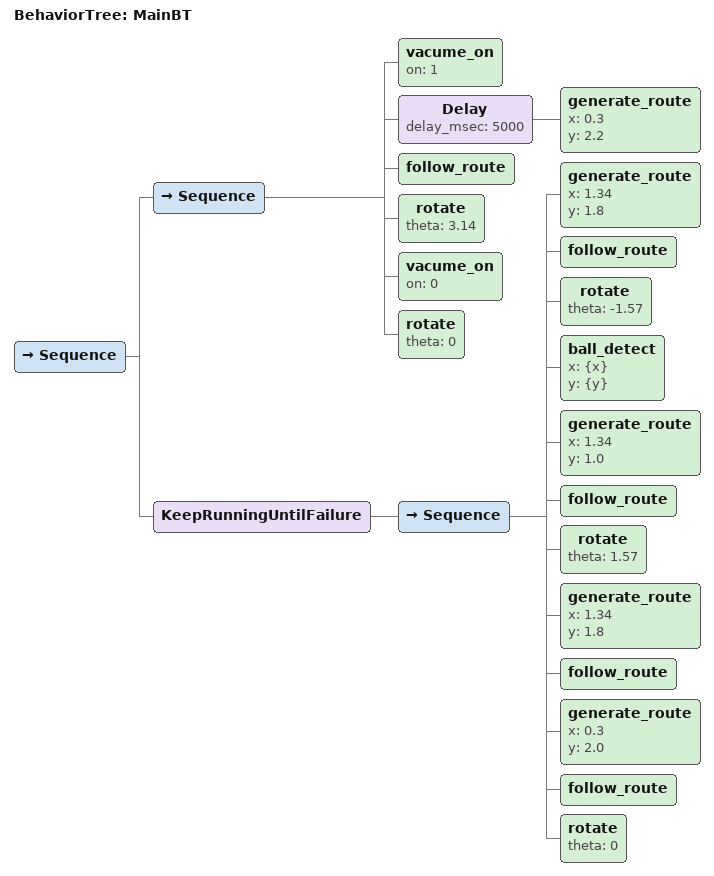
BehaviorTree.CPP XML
<?xml version="1.0" encoding="UTF-8"?>
<root BTCPP_format="4"
      main_tree_to_execute="MainBT">
  <BehaviorTree ID="MainBT">
    <Sequence>
      <Sequence>
        <vacume_on on="1"/>
        <Delay delay_msec="5000">
          <generate_route x="0.3"
                          y="2.2"/>
        </Delay>
        <follow_route/>
        <rotate theta="3.14"/>
        <vacume_on on="0"/>
        <rotate theta="0"/>
      </Sequence>
      <KeepRunningUntilFailure>
        <Sequence>
          <generate_route x="1.34"
                          y="1.8"/>
          <follow_route/>
          <rotate theta="-1.57"/>
          <ball_detect x="{x}"
                       y="{y}"/>
          <generate_route x="1.34"
                          y="1.0"/>
          <follow_route/>
          <rotate theta="1.57"/>
          <generate_route x="1.34"
                          y="1.8"/>
          <follow_route/>
          <generate_route x="0.3"
                          y="2.0"/>
          <follow_route/>
          <rotate theta="0"/>
        </Sequence>
      </KeepRunningUntilFailure>
    </Sequence>
  </BehaviorTree>

</root>
